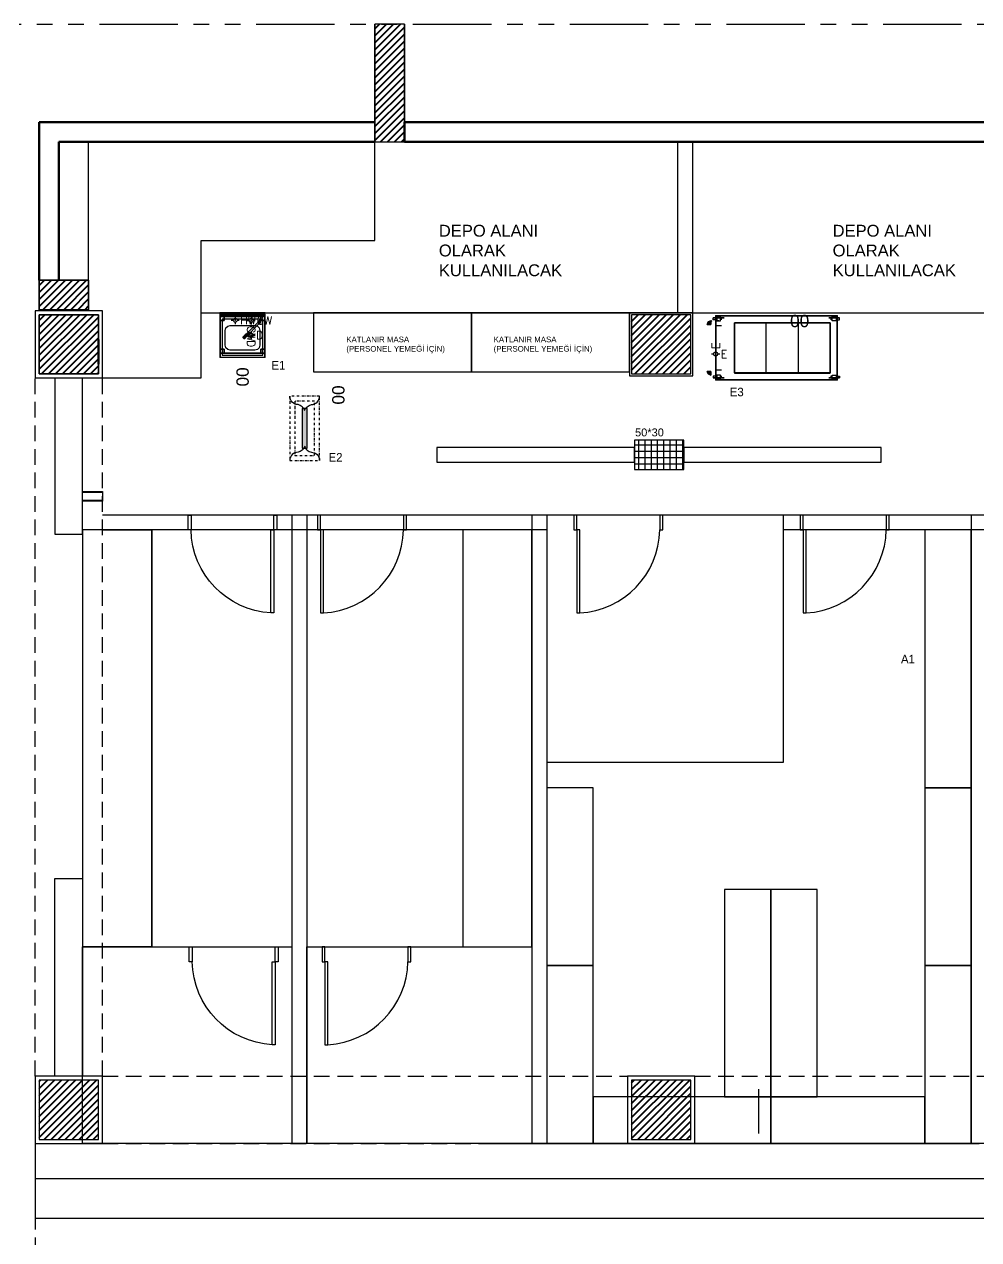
# Model space of a CAD drawing. Header units: millimetres. Extents: x 38967 to 51721, y 49836 to 53207.
# Drawn here: x 46838 to 47805, y 51669 to 52900 of the extents above; entities that cross this region are included whole.
import ezdxf
from ezdxf.enums import TextEntityAlignment as Align

# ---------------------------------------------------------------- set-up
doc = ezdxf.new("R2010")
doc.units = ezdxf.units.MM
doc.header["$LTSCALE"] = 5
for name, pattern in [('HIDDEN2', [4.7625, 3.175, -1.5875]), ('PHANTOM2', [31.75, 15.875, -3.175, 3.175, -3.175, 3.175, -3.175]), ('TRATTO-PUNTO', [1, 0.5, -0.25, 0, -0.25])]:
    doc.linetypes.add(name, pattern=pattern)
for name, color, linetype in [('200-EquipBlack-3d', 250, 'Continuous'), ('200-EquipBorder-2d', 9, 'Continuous'), ('200-EquipID-2d', 7, 'Continuous'), ('200-EquipInternal-2d', 252, 'Continuous'), ('200-EquipSteel-3d', 9, 'Continuous'), ('250-Cwater-2d', 160, 'Continuous'), ('250-Drain-2D', 140, 'Continuous'), ('250-ele-2d', 20, 'Continuous'), ('250-Hwater-2d', 200, 'Continuous'), ('ax', 1, 'PHANTOM2'), ('elev3', 8, 'Continuous'), ('HG-003 Kapı', 3, 'Continuous'), ('HG-016 Su Tes Yazı 001', 5, 'Continuous'), ('str_conc', 6, 'Continuous'), ('trace_down', 8, 'HIDDEN2'), ('wall_gyps', 45, 'Continuous'), ('Yer Izgarası', 40, 'Continuous')]:
    doc.layers.add(name, color=color, linetype=linetype)
doc.layers.add('200-InsPoint-3D', color=3, linetype='Continuous', plot=False)
for name, color, linetype, lineweight in [('A-Area-Mass', 70, 'Continuous', 18), ('A-Wall', 113, 'Continuous', 50), ('alçıpan', 152, 'Continuous', 5), ('G-Mass', 70, 'Continuous', 18)]:
    doc.layers.add(name, color=color, linetype=linetype, lineweight=lineweight)
doc.styles.add('Arial', font='arial.ttf')
doc.styles.add('ROMANS', font='micross.ttf')
doc.styles.add('SIMPLEX', font='simplex')
doc.styles.add('TAKSİM', font='GOTHIC.TTF', dxfattribs={"height": 20})
pattern_1 = [(45, (221848.91, 11298.529), (-3.5355339, 3.5355339), [])]

# ---------------------------------------------------------------- blocks, each defined once
blk = doc.blocks.new('A$C5FE6466F')
at = {"layer": 'HG-003 Kapı'}
for points in [[(84, 99), (84, 15), (87, 15), (87, 99)], [(3, 0), (3, 15), (0, 15), (0, 0)], [(90, 0), (90, 15), (87, 15), (87, 0)]]:
    blk.add_lwpolyline(points, close=True, dxfattribs=at)
blk.add_arc((88.8, 13.4), 85.8, 93.1791, 178.9041, dxfattribs=at)
blk = doc.blocks.new('attrib')
at = {"layer": '200-EquipID-2d', "style": 'Arial'}
blk.add_attdef('POS', text='', height=2.5, dxfattribs=at).set_placement((0, 0, -1), align=Align.MIDDLE)
at = {"layer": '200-EquipID-2d', "style": 'ROMANS', "flags": 1}
for tag, p in [('ZONA', (0, -4.91, -2)), ('EQUIPMENTDATA', (0, -7.89, -2)), ('LONGDESCR', (0, -11.3, -2)), ('EQUIPMENTCONN', (0, -14.71, -2)), ('ACCESSORYDATA', (0, -18.55, -2)), ('ACCESSORYCONN', (0, -21.86, -2))]:
    blk.add_attdef(tag, text='', height=2.5, dxfattribs=at).set_placement(p, align=Align.CENTER)
blk = doc.blocks.new('ECON')
at = {"layer": '250-ele-2d'}
for p, q in [((-41, 0), (-20, 0)), ((0, 41), (0, 20)), ((20, 0), (41, 0)), ((0, -20), (0, -41))]:
    blk.add_line(p, q, dxfattribs=at)
for radius in [20.3, 1]:
    blk.add_circle((0, 0), radius, dxfattribs=at)
blk.add_point((0, 0), dxfattribs=at)
at = {"layer": '250-ele-2d', "style": 'SIMPLEX', "flags": 8}
blk.add_attdef('E', (50, -41), '', height=81, dxfattribs=at)
blk = doc.blocks.new('MDBM31')
at = {"layer": '200-EquipBlack-3d', "extrusion": (1, 0, 0), "elevation": 20}
for points in [[(-13, 107), (15, 87), (25, 55), (15, 23), (-13, 3), (-47, 3), (-74, 23), (-85, 55), (-74, 87), (-47, 107)], [(-1217, 107), (-1245, 87), (-1255, 55), (-1245, 23), (-1217, 3), (-1183, 3), (-1156, 23), (-1145, 55), (-1156, 87), (-1183, 107)]]:
    blk.add_lwpolyline(points, close=True, dxfattribs=at)
at = {"layer": '200-EquipBlack-3d', "extrusion": (-1, 0, 0), "elevation": -630}
for points in [[(13, 107), (-15, 87), (-25, 55), (-15, 23), (13, 3), (47, 3), (74, 23), (85, 55), (74, 87), (47, 107)], [(1217, 107), (1245, 87), (1255, 55), (1245, 23), (1217, 3), (1183, 3), (1156, 23), (1145, 55), (1156, 87), (1183, 107)]]:
    blk.add_lwpolyline(points, close=True, dxfattribs=at)
at = {"layer": '200-EquipBorder-2d'}
for p, q in [((40, 25), (20, 25)), ((20, 0), (20, 25)), ((40, 0), (40, 25)), ((610, 25), (630, 25)), ((610, 0), (610, 25)), ((630, 0), (630, 25)), ((20, -1230), (20, -1255)), ((40, -1230), (40, -1255)), ((610, -1230), (610, -1255)), ((630, -1230), (630, -1255)), ((40, -1255), (20, -1255)), ((610, -1255), (630, -1255))]:
    blk.add_line(p, q, dxfattribs=at)
blk.add_lwpolyline([(1, -1230), (1, 0), (650, 0), (650, -1230)], close=True, dxfattribs=at)
at = {"layer": '200-EquipInternal-2d'}
for p, q in [((71, -510), (580, -510)), ((71, -840), (580, -840))]:
    blk.add_line(p, q, dxfattribs=at)
blk.add_lwpolyline([(71, -1160), (71, -190), (580, -190), (580, -1160)], close=True, dxfattribs=at)
at = {"layer": '200-EquipSteel-3d'}
blk.add_line((600, -30, 880), (600, -10, 880), dxfattribs=at)
for points, elevation in [([(0, 0), (650, 0), (650, -1230), (0, -1230), (0, 0)], 900), ([(100, -60), (100, 0), (0, 0), (0, -1230), (650, -1230), (650, 0), (550, 0), (550, -60)], 600)]:
    blk.add_lwpolyline(points, dxfattribs=dict(at, elevation=elevation))
at = {"layer": '200-EquipSteel-3d', "extrusion": (0, -1, 2.22045e-16), "elevation": -50}
for points in [[(76, 898), (87, 888), (87, 872), (76, 862), (61, 862), (50, 872), (50, 888), (61, 898)], [(574, 898), (563, 888), (563, 872), (574, 862), (589, 862), (600, 872), (600, 888), (589, 898)]]:
    blk.add_lwpolyline(points, close=True, dxfattribs=at)
at = {"layer": '200-EquipSteel-3d', "extrusion": (-0.707107, -0.707107, 2.22045e-16), "elevation": -97}
blk.add_lwpolyline([(15, 898), (26, 888), (26, 872), (15, 862), (0, 862), (-11, 872), (-11, 888), (0, 898)], close=True, dxfattribs=at)
at = {"layer": '200-EquipSteel-3d', "extrusion": (-1, -6.12303e-17, 2.22045e-16), "elevation": -87}
blk.add_lwpolyline([(-61, 898), (-50, 888), (-50, 872), (-61, 862), (-76, 862), (-87, 872), (-87, 888), (-76, 898)], close=True, dxfattribs=at)
at = {"layer": '200-EquipSteel-3d', "extrusion": (-1, 0, 0)}
for points, elevation in [([(0, 600), (0, 720), (60, 860), (60, 860)], -550), ([(500, 880), (500, 900), (520, 900), (520, 880)], -580), ([(830, 880), (830, 900), (850, 900), (850, 880)], -580)]:
    blk.add_lwpolyline(points, dxfattribs=dict(at, elevation=elevation))
at = {"layer": '200-EquipSteel-3d', "extrusion": (1, -6.12303e-17, 2.22045e-16), "elevation": 563}
blk.add_lwpolyline([(61, 898), (50, 888), (50, 872), (61, 862), (76, 862), (87, 872), (87, 888), (76, 898)], close=True, dxfattribs=at)
at = {"layer": '200-EquipSteel-3d', "extrusion": (0.707107, -0.707107, 2.22045e-16), "elevation": 363}
blk.add_lwpolyline([(444, 898), (433, 888), (433, 872), (444, 862), (460, 862), (470, 872), (470, 888), (460, 898)], close=True, dxfattribs=at)
at = {"layer": '200-EquipSteel-3d'}
for points, elevation in [([(10, -10), (10, -50), (50, -50), (50, -10)], 190), ([(10, -10), (10, -50), (50, -50), (50, -10)], 140), ([(600, -10), (600, -50), (640, -50), (640, -10)], 140), ([(600, -10), (600, -50), (640, -50), (640, -10)], 190), ([(70, -1160), (580, -1160), (580, -190), (70, -190)], 900), ([(10, -1220), (10, -1180), (50, -1180), (50, -1220)], 140), ([(10, -1220), (10, -1180), (50, -1180), (50, -1220)], 190), ([(600, -1220), (600, -1180), (640, -1180), (640, -1220)], 140), ([(600, -1220), (600, -1180), (640, -1180), (640, -1220)], 190)]:
    blk.add_lwpolyline(points, close=True, dxfattribs=dict(at, elevation=elevation))
at = {"layer": '200-EquipSteel-3d', "extrusion": (0, -1, 0), "elevation": 60}
for points in [[(18, 43), (18, 140), (42, 140), (42, 43)], [(608, 43), (608, 140), (632, 140), (632, 43)]]:
    blk.add_lwpolyline(points, dxfattribs=at)
at = {"layer": '200-EquipSteel-3d', "extrusion": (0, 1, 0), "elevation": -1170}
for points in [[(-18, 43), (-18, 140), (-42, 140), (-42, 43)], [(-608, 43), (-608, 140), (-632, 140), (-632, 43)]]:
    blk.add_lwpolyline(points, dxfattribs=at)
at = {"layer": '200-EquipSteel-3d', "invisible_edges": 15}
for points in [[(0, -1230, 900), (70, -1160, 900), (70, -190, 900), (0, 0, 900)], [(70, -190, 900), (0, 0, 900), (650, 0, 900), (580, -190, 900)], [(20, 15, 87), (20, 25, 55), (20, 15, 23)], [(20, -13, 107), (20, 15, 87), (20, 15, 23), (20, -13, 3)], [(40, 15, 87), (40, 25, 55), (40, 15, 23)], [(40, -13, 107), (40, 15, 87), (40, 15, 23), (40, -13, 3)], [(650, 0, 900), (580, -190, 900), (580, -1160, 900), (650, -1230, 900)], [(610, 15, 87), (610, 25, 55), (610, 15, 23)], [(610, -13, 107), (610, 15, 87), (610, 15, 23), (610, -13, 3)], [(630, 15, 87), (630, 25, 55), (630, 15, 23)], [(630, -13, 107), (630, 15, 87), (630, 15, 23), (630, -13, 3)], [(20, -13, 107), (20, -13, 3), (20, -47, 3), (20, -47, 107)], [(20, -47, 107), (20, -47, 3), (20, -74, 23), (20, -74, 87)], [(20, -74, 87), (20, -74, 23), (20, -85, 55)], [(40, -13, 107), (40, -13, 3), (40, -47, 3), (40, -47, 107)], [(40, -47, 107), (40, -47, 3), (40, -74, 23), (40, -74, 87)], [(40, -74, 87), (40, -74, 23), (40, -85, 55)], [(610, -13, 107), (610, -13, 3), (610, -47, 3), (610, -47, 107)], [(610, -47, 107), (610, -47, 3), (610, -74, 23), (610, -74, 87)], [(610, -74, 87), (610, -74, 23), (610, -85, 55)], [(630, -13, 107), (630, -13, 3), (630, -47, 3), (630, -47, 107)], [(630, -47, 107), (630, -47, 3), (630, -74, 23), (630, -74, 87)], [(630, -74, 87), (630, -74, 23), (630, -85, 55)], [(580, -190, 690), (580, -1160, 690), (70, -1160, 690), (70, -190, 690)], [(580, -1160, 900), (650, -1230, 900), (0, -1230, 900), (70, -1160, 900)], [(20, -1156, 87), (20, -1156, 23), (20, -1145, 55)], [(20, -1183, 107), (20, -1183, 3), (20, -1156, 23), (20, -1156, 87)], [(20, -1217, 107), (20, -1217, 3), (20, -1183, 3), (20, -1183, 107)], [(20, -1217, 107), (20, -1245, 87), (20, -1245, 23), (20, -1217, 3)], [(40, -1156, 87), (40, -1156, 23), (40, -1145, 55)], [(40, -1183, 107), (40, -1183, 3), (40, -1156, 23), (40, -1156, 87)], [(40, -1217, 107), (40, -1217, 3), (40, -1183, 3), (40, -1183, 107)], [(40, -1217, 107), (40, -1245, 87), (40, -1245, 23), (40, -1217, 3)], [(610, -1156, 87), (610, -1156, 23), (610, -1145, 55)], [(610, -1183, 107), (610, -1183, 3), (610, -1156, 23), (610, -1156, 87)], [(610, -1217, 107), (610, -1217, 3), (610, -1183, 3), (610, -1183, 107)], [(610, -1217, 107), (610, -1245, 87), (610, -1245, 23), (610, -1217, 3)], [(630, -1156, 87), (630, -1156, 23), (630, -1145, 55)], [(630, -1183, 107), (630, -1183, 3), (630, -1156, 23), (630, -1156, 87)], [(630, -1217, 107), (630, -1217, 3), (630, -1183, 3), (630, -1183, 107)], [(630, -1217, 107), (630, -1245, 87), (630, -1245, 23), (630, -1217, 3)], [(20, -1245, 87), (20, -1255, 55), (20, -1245, 23)], [(40, -1245, 87), (40, -1255, 55), (40, -1245, 23)], [(610, -1245, 87), (610, -1255, 55), (610, -1245, 23)], [(630, -1245, 87), (630, -1255, 55), (630, -1245, 23)]]:
    blk.add_3dface(points, dxfattribs=at)
at = {"layer": '200-EquipSteel-3d'}
for points in [[(0, -1230, 600), (0, 0, 600), (650, 0, 600), (650, -1230, 600)], [(61, 50, 898), (50, 50, 888), (61, 76, 888), (68, 68, 898)], [(68, 68, 862), (61, 50, 862), (50, 50, 872), (61, 76, 872)], [(50, 50, 888), (50, 50, 872), (61, 76, 872), (61, 76, 888)], [(68, 68, 898), (61, 76, 888), (87, 87, 888), (87, 76, 898)], [(61, 76, 872), (68, 68, 862), (87, 76, 862), (87, 87, 872)], [(61, 76, 888), (61, 76, 872), (87, 87, 872), (87, 87, 888)], [(76, 50, 862), (61, 50, 862), (68, 68, 862), (79, 58, 862)], [(76, 50, 898), (61, 50, 898), (68, 68, 898), (79, 58, 898)], [(87, 61, 862), (79, 58, 862), (68, 68, 862), (87, 76, 862)], [(79, 58, 898), (68, 68, 898), (87, 76, 898), (87, 61, 898)], [(87, 50, 888), (76, 50, 898), (79, 58, 898), (87, 50, 888)], [(87, 50, 872), (76, 50, 862), (79, 58, 862), (87, 50, 872)], [(79, 58, 898), (87, 50, 888), (87, 61, 898), (79, 58, 898)], [(87, 50, 872), (79, 58, 862), (87, 61, 862), (87, 50, 872)], [(589, 76, 872), (582, 68, 862), (563, 76, 862), (563, 87, 872)], [(589, 76, 888), (589, 76, 872), (563, 87, 872), (563, 87, 888)], [(582, 68, 898), (589, 76, 888), (563, 87, 888), (563, 76, 898)], [(563, 61, 862), (571, 58, 862), (582, 68, 862), (563, 76, 862)], [(571, 58, 898), (582, 68, 898), (563, 76, 898), (563, 61, 898)], [(563, 50, 872), (571, 58, 862), (563, 61, 862), (563, 50, 872)], [(571, 58, 898), (563, 50, 888), (563, 61, 898), (571, 58, 898)], [(563, 50, 872), (574, 50, 862), (571, 58, 862), (563, 50, 872)], [(563, 50, 888), (574, 50, 898), (571, 58, 898), (563, 50, 888)], [(574, 50, 862), (589, 50, 862), (582, 68, 862), (571, 58, 862)], [(574, 50, 898), (589, 50, 898), (582, 68, 898), (571, 58, 898)], [(582, 68, 862), (589, 50, 862), (600, 50, 872), (589, 76, 872)], [(589, 50, 898), (600, 50, 888), (589, 76, 888), (582, 68, 898)], [(600, 40, 888), (600, 40, 872), (589, 66, 872), (589, 66, 888)]]:
    blk.add_3dface(points, dxfattribs=at)
at = {"layer": '200-InsPoint-3D'}
for p in [(0, 0), (650, 0), (650, 0), (1, -1230), (650, -1230), (650, -1230)]:
    blk.add_point(p, dxfattribs=at)
at = {"layer": '250-ele-2d'}
blk.add_blockref('ECON', (263, 0), dxfattribs=at).add_auto_attribs({'E': 'E'})
at = {"layer": '200-InsPoint-3D'}
blk.add_attdef('DISTANG', (0, 0), '', height=1, dxfattribs=at)
at = {"layer": '200-EquipSteel-3d'}
mesh = blk.add_polymesh((6, 3), dxfattribs=at)
for k, corner in enumerate([(650, -1230, 190), (650, -1230, 150), (650, -1230, 150), (0, -1230, 190), (0, -1230, 150), (0, -1230, 150), (0, 0, 190), (0, 0, 150), (0, -1230, 150), (650, 0, 190), (650, 0, 150), (650, -1230, 150), (650, 0, 190), (650, 0, 190), (650, -1230, 190), (0, 0, 190), (0, 0, 190), (0, -1230, 190)]):
    mesh.set_mesh_vertex(divmod(k, 3), corner)
blk = doc.blocks.new('DCON')
at = {"layer": '250-Drain-2D'}
for p, q in [((-41, 0), (-20, 0)), ((0, 41), (0, 20)), ((20, 0), (41, 0)), ((0, -20), (0, -41))]:
    blk.add_line(p, q, dxfattribs=at)
for radius in [20.3, 1]:
    blk.add_circle((0, 0), radius, dxfattribs=at)
blk.add_point((0, 0), dxfattribs=at)
at = {"layer": '250-Drain-2D', "style": 'SIMPLEX', "flags": 8}
blk.add_attdef('D', (50, -41), '', height=81, dxfattribs=at)
blk = doc.blocks.new('HCON')
at = {"layer": '250-Hwater-2d'}
for p, q in [((-41, 0), (-20, 0)), ((0, 41), (0, 20)), ((20, 0), (41, 0)), ((0, -20), (0, -41))]:
    blk.add_line(p, q, dxfattribs=at)
for radius in [20.3, 1]:
    blk.add_circle((0, 0), radius, dxfattribs=at)
blk.add_point((0, 0), dxfattribs=at)
at = {"layer": '250-Hwater-2d', "style": 'SIMPLEX', "flags": 8}
blk.add_attdef('HW', (50, -41), '', height=81, dxfattribs=at)
blk = doc.blocks.new('CCON')
at = {"layer": '250-Cwater-2d'}
for p, q in [((-41, 0), (-20, 0)), ((0, 41), (0, 20)), ((20, 0), (41, 0)), ((0, -20), (0, -41))]:
    blk.add_line(p, q, dxfattribs=at)
for radius in [20.3, 1]:
    blk.add_circle((0, 0), radius, dxfattribs=at)
blk.add_point((0, 0), dxfattribs=at)
at = {"layer": '250-Cwater-2d', "style": 'SIMPLEX', "flags": 8}
blk.add_attdef('CW', (56, -41), '', height=81, dxfattribs=at)
blk = doc.blocks.new('HWSW45')
at = {"layer": '200-EquipBorder-2d'}
blk.add_lwpolyline([(0, -450), (450, -450), (450, 0), (0, 0)], close=True, dxfattribs=at)
at = {"layer": '200-EquipInternal-2d'}
blk.add_line((0, -20), (450, -20), dxfattribs=at)
for points in [[(20, -65), (20, -430), (430, -430), (430, -65)], [(408, -95), (408, -88), (403, -83), (396, -83), (234, -244), (234, -252), (239, -257), (247, -257)], [(100, -379), (75, -372), (57, -354), (50, -329), (50, -179), (57, -154), (75, -136), (100, -129), (350, -129), (375, -136), (393, -154), (400, -179), (400, -329), (393, -354), (375, -372), (350, -379)]]:
    blk.add_lwpolyline(points, close=True, dxfattribs=at)
blk.add_circle((300, -225), 25, dxfattribs=at)
at = {"layer": '200-EquipSteel-3d'}
blk.add_line((0, -450, 810), (450, -450, 810), dxfattribs=at)
for points, elevation in [([(20, -65), (20, -430), (430, -430), (430, -65)], 830), ([(100, -379), (75, -372), (57, -354), (50, -329), (50, -179), (57, -154), (75, -136), (100, -129), (350, -129), (375, -136), (393, -154), (400, -179), (400, -329), (393, -354), (375, -372), (350, -379)], 600)]:
    blk.add_lwpolyline(points, close=True, dxfattribs=dict(at, elevation=elevation))
at = {"layer": '200-EquipSteel-3d', "extrusion": (-0.612372, -0.612372, 0.5), "elevation": 285}
blk.add_lwpolyline([(338, 908), (338, 901), (343, 895), (351, 895), (356, 901), (356, 908), (351, 913), (343, 913)], close=True, dxfattribs=at)
at = {"layer": '200-EquipSteel-3d'}
for points in [[(0, -15, 850), (0, -450, 850), (0, -450, 810), (0, 0, 810)], [(450, -15, 850), (450, -450, 850), (450, -450, 810), (450, 0, 810)]]:
    blk.add_polyline3d(points, dxfattribs=at)
at = {"layer": '200-EquipSteel-3d', "invisible_edges": 15}
for points in [[(0, 0, 810), (0, -450, 810), (0, -450, 850), (0, 0, 850)], [(0, 0, 850), (0, 0, 900), (0, -15, 900), (0, -15, 850)], [(450, 0, 810), (450, -450, 810), (450, -450, 850), (450, 0, 850)], [(450, 0, 850), (450, 0, 900), (450, -15, 900), (450, -15, 850)], [(0, -450, 850), (20, -430, 850), (20, -65, 850), (0, -15, 850)], [(20, -65, 850), (0, -15, 850), (450, -15, 850), (430, -65, 850)], [(20, -430, 830), (50, -379, 830), (50, -129, 830), (20, -65, 830)], [(50, -129, 830), (20, -65, 830), (430, -65, 830), (400, -129, 830)], [(430, -65, 830), (400, -129, 830), (400, -379, 830), (430, -430, 830)], [(450, -15, 850), (430, -65, 850), (430, -430, 850), (450, -450, 850)], [(50, -129, 600), (50, -379, 600), (400, -379, 600), (400, -129, 600)], [(50, -129, 830), (100, -129, 830), (75, -136, 830), (57, -154, 830)], [(50, -129, 830), (57, -154, 830), (50, -179, 830)], [(400, -129, 830), (350, -129, 830), (375, -136, 830), (393, -154, 830)], [(400, -129, 830), (393, -154, 830), (400, -179, 830)], [(50, -379, 830), (57, -354, 830), (50, -329, 830)], [(50, -379, 830), (100, -379, 830), (75, -372, 830), (57, -354, 830)], [(400, -379, 830), (350, -379, 830), (375, -372, 830), (393, -354, 830)], [(400, -379, 830), (393, -354, 830), (400, -329, 830)], [(430, -430, 850), (450, -450, 850), (0, -450, 850), (20, -430, 850)], [(400, -379, 830), (430, -430, 830), (20, -430, 830), (50, -379, 830)]]:
    blk.add_3dface(points, dxfattribs=at)
at = {"layer": '200-EquipSteel-3d'}
for points in [[(0, -15, 900), (450, -15, 900), (450, 0, 900), (0, 0, 900)], [(450, 0, 900), (0, 0, 900), (0, 0, 810), (450, 0, 810)], [(0, -15, 850), (450, -15, 850), (450, -15, 900), (0, -15, 900)], [(0, -370, 450), (0, -370, 810), (0, -80, 810), (0, -80, 450)], [(410, -40, 810), (410, -40, 450), (40, -40, 450), (40, -40, 810)], [(388, -90, 915), (383, -95, 922), (386, -92, 929), (393, -85, 919)], [(389, -97, 912), (385, -101, 918), (383, -95, 922), (388, -90, 915)], [(393, -80, 850), (385, -88, 850), (388, -90, 890), (396, -82, 890)], [(385, -88, 850), (385, -98, 850), (389, -94, 890), (388, -90, 890)], [(385, -98, 850), (393, -106, 850), (397, -102, 890), (389, -94, 890)], [(394, -102, 912), (390, -106, 918), (385, -101, 918), (389, -97, 912)], [(393, -85, 919), (400, -86, 921), (391, -94, 933), (386, -92, 929)], [(390, -88, 905), (388, -90, 915), (393, -85, 919), (396, -83, 905)], [(390, -95, 905), (389, -97, 912), (388, -90, 915), (390, -88, 905)], [(396, -101, 905), (394, -102, 912), (389, -97, 912), (390, -95, 905)], [(395, -83, 853), (390, -88, 853), (390, -88, 905), (396, -83, 905)], [(390, -88, 853), (390, -95, 850), (390, -95, 905), (390, -88, 905)], [(390, -95, 850), (396, -101, 850), (396, -101, 905), (390, -95, 905)], [(394, -102, 912), (401, -102, 915), (396, -108, 922), (390, -106, 918)], [(400, -86, 921), (405, -91, 921), (397, -100, 933), (391, -94, 933)], [(403, -80, 851), (393, -80, 850), (396, -82, 890), (403, -83, 890)], [(396, -83, 905), (403, -83, 905), (400, -86, 921), (393, -85, 919)], [(393, -106, 850), (404, -106, 850), (401, -103, 890), (397, -102, 890)], [(396, -101, 905), (403, -101, 905), (401, -102, 915), (394, -102, 912)], [(403, -83, 851), (395, -83, 853), (396, -83, 905), (403, -83, 905)], [(401, -102, 915), (406, -98, 919), (399, -105, 929), (396, -108, 922)], [(396, -101, 850), (403, -101, 853), (403, -101, 905), (396, -101, 905)], [(405, -91, 921), (406, -98, 919), (399, -105, 929), (397, -100, 933)], [(403, -83, 905), (408, -88, 905), (405, -91, 921), (400, -86, 921)], [(403, -101, 905), (408, -95, 905), (406, -98, 919), (401, -102, 915)], [(404, -106, 850), (411, -98, 850), (408, -95, 890), (401, -103, 890)], [(411, -88, 851), (403, -80, 851), (403, -83, 890), (408, -88, 890)], [(408, -88, 851), (403, -83, 851), (403, -83, 905), (408, -88, 905)], [(403, -101, 853), (408, -95, 853), (408, -95, 905), (403, -101, 905)], [(408, -88, 905), (408, -95, 905), (406, -98, 919), (405, -91, 921)], [(408, -95, 853), (408, -88, 851), (408, -88, 905), (408, -95, 905)], [(411, -98, 850), (411, -88, 851), (408, -88, 890), (408, -95, 890)], [(450, -370, 450), (450, -80, 450), (450, -80, 810), (450, -370, 810)], [(238, -236, 948), (231, -243, 948), (231, -243, 960), (238, -236, 960)], [(239, -239, 965), (238, -236, 960), (231, -243, 960), (234, -244, 965)], [(238, -236, 948), (239, -239, 944), (234, -244, 944), (231, -243, 948)], [(231, -243, 948), (231, -253, 948), (231, -253, 960), (231, -243, 960)], [(234, -244, 965), (231, -243, 960), (231, -253, 960), (234, -252, 965)], [(231, -243, 948), (234, -244, 944), (234, -252, 944), (231, -253, 948)], [(239, -239, 1005), (234, -244, 1005), (237, -242, 1019), (241, -237, 1015)], [(239, -239, 965), (234, -244, 965), (234, -244, 1005), (239, -239, 1005)], [(234, -252, 1005), (234, -244, 1005), (237, -242, 1019), (237, -249, 1021)], [(234, -244, 965), (234, -252, 965), (234, -252, 1005), (234, -244, 1005)], [(241, -237, 1015), (237, -242, 1019), (244, -234, 1029), (246, -232, 1022)], [(237, -249, 1021), (237, -242, 1019), (244, -234, 1029), (246, -240, 1033)], [(242, -254, 1021), (237, -249, 1021), (246, -240, 1033), (251, -245, 1033)], [(248, -236, 948), (238, -236, 948), (238, -236, 960), (248, -236, 960)], [(247, -239, 965), (248, -236, 960), (238, -236, 960), (239, -239, 965)], [(248, -236, 948), (247, -239, 944), (239, -239, 944), (238, -236, 948)], [(247, -239, 1005), (239, -239, 1005), (241, -237, 1015), (248, -238, 1012)], [(247, -239, 965), (239, -239, 965), (239, -239, 1005), (247, -239, 1005)], [(248, -238, 1012), (241, -237, 1015), (246, -232, 1022), (252, -234, 1018)], [(249, -254, 1019), (242, -254, 1021), (251, -245, 1033), (256, -247, 1029)], [(246, -232, 1022), (244, -234, 1029), (254, -225, 1032), (254, -225, 1025)], [(246, -240, 1033), (244, -234, 1029), (254, -225, 1032), (257, -228, 1038)], [(252, -234, 1018), (246, -232, 1022), (254, -225, 1025), (257, -228, 1020)], [(251, -245, 1033), (246, -240, 1033), (257, -228, 1038), (263, -234, 1038)], [(252, -244, 965), (255, -243, 960), (248, -236, 960), (247, -239, 965)], [(255, -243, 948), (252, -244, 944), (247, -239, 944), (248, -236, 948)], [(247, -239, 1005), (248, -238, 1012), (253, -243, 1012), (252, -244, 1005)], [(252, -244, 965), (247, -239, 965), (247, -239, 1005), (252, -244, 1005)], [(248, -238, 1012), (252, -234, 1018), (257, -239, 1018), (253, -243, 1012)], [(255, -243, 948), (248, -236, 948), (248, -236, 960), (255, -243, 960)], [(254, -250, 1015), (259, -245, 1022), (256, -247, 1029), (249, -254, 1019)], [(256, -247, 1029), (251, -245, 1033), (263, -234, 1038), (266, -237, 1032)], [(252, -234, 1018), (257, -228, 1020), (263, -234, 1020), (257, -239, 1018)], [(252, -244, 1005), (253, -243, 1012), (254, -250, 1015), (252, -252, 1005)], [(252, -252, 965), (255, -253, 960), (255, -243, 960), (252, -244, 965)], [(255, -253, 948), (252, -252, 944), (252, -244, 944), (255, -243, 948)], [(252, -252, 965), (252, -244, 965), (252, -244, 1005), (252, -252, 1005)], [(253, -243, 1012), (257, -239, 1018), (259, -245, 1022), (254, -250, 1015)], [(257, -228, 1038), (254, -225, 1032), (263, -215, 1029), (269, -217, 1033)], [(254, -225, 1025), (254, -225, 1032), (263, -215, 1029), (261, -217, 1022)], [(257, -228, 1020), (254, -225, 1025), (261, -217, 1022), (263, -223, 1018)], [(255, -253, 948), (255, -243, 948), (255, -243, 960), (255, -253, 960)], [(259, -245, 1022), (266, -237, 1025), (266, -237, 1032), (256, -247, 1029)], [(263, -234, 1038), (257, -228, 1038), (269, -217, 1033), (274, -222, 1033)], [(257, -228, 1020), (263, -223, 1018), (268, -228, 1018), (263, -234, 1020)], [(257, -239, 1018), (263, -234, 1020), (266, -237, 1025), (259, -245, 1022)], [(266, -237, 1032), (263, -234, 1038), (274, -222, 1033), (276, -228, 1029)], [(263, -234, 1020), (268, -228, 1018), (273, -230, 1022), (266, -237, 1025)], [(266, -237, 1025), (273, -230, 1022), (276, -228, 1029), (266, -237, 1032)], [(234, -252, 965), (231, -253, 960), (238, -260, 960), (239, -257, 965)], [(231, -253, 948), (234, -252, 944), (239, -257, 944), (238, -260, 948)], [(231, -253, 948), (238, -260, 948), (238, -260, 960), (231, -253, 960)], [(239, -257, 1005), (234, -252, 1005), (237, -249, 1021), (242, -254, 1021)], [(234, -252, 965), (239, -257, 965), (239, -257, 1005), (234, -252, 1005)], [(239, -257, 965), (238, -260, 960), (248, -260, 960), (247, -257, 965)], [(238, -260, 948), (239, -257, 944), (247, -257, 944), (248, -260, 948)], [(238, -260, 948), (248, -260, 948), (248, -260, 960), (238, -260, 960)], [(247, -257, 1005), (239, -257, 1005), (242, -254, 1021), (249, -254, 1019)], [(239, -257, 965), (247, -257, 965), (247, -257, 1005), (239, -257, 1005)], [(252, -252, 1005), (254, -250, 1015), (249, -254, 1019), (247, -257, 1005)], [(247, -257, 965), (252, -252, 965), (252, -252, 1005), (247, -257, 1005)], [(247, -257, 965), (248, -260, 960), (255, -253, 960), (252, -252, 965)], [(248, -260, 948), (247, -257, 944), (252, -252, 944), (255, -253, 948)], [(248, -260, 948), (255, -253, 948), (255, -253, 960), (248, -260, 960)], [(40, -410, 630), (410, -410, 630), (410, -410, 810), (40, -410, 810)], [(40, -410, 450), (410, -410, 450), (410, -410, 629), (40, -410, 629)]]:
    blk.add_3dface(points, dxfattribs=at)
at = {"layer": '200-InsPoint-3D'}
for p in [(0, 0), (450, 0), (0, -450), (450, -450)]:
    blk.add_point(p, dxfattribs=at)
at = {"layer": '250-Cwater-2d'}
blk.add_blockref('CCON', (312, -78), dxfattribs=at).add_auto_attribs({'CW': 'CW'})
at = {"layer": '250-Drain-2D'}
blk.add_blockref('DCON', (312, -227), dxfattribs=at).add_auto_attribs({'D': 'D'})
at = {"layer": '250-Hwater-2d'}
blk.add_blockref('HCON', (151, -76), dxfattribs=at).add_auto_attribs({'HW': 'HW'})
at = {"layer": '200-InsPoint-3D'}
blk.add_attdef('DISTANG', (0, 0), '', height=1, dxfattribs=at)
at = {"layer": '200-EquipSteel-3d'}
mesh = blk.add_polymesh((6, 3), dxfattribs=at)
for k, corner in enumerate([(40, -80, 810), (40, -80, 450), (40, -80, 450), (0, -80, 810), (0, -80, 450), (0, -80, 450), (0, -40, 810), (0, -40, 450), (0, -80, 450), (40, -40, 810), (40, -40, 450), (40, -80, 450), (40, -40, 810), (40, -40, 810), (40, -80, 810), (0, -40, 810), (0, -40, 810), (0, -80, 810)]):
    mesh.set_mesh_vertex(divmod(k, 3), corner)
mesh = blk.add_polymesh((6, 3), dxfattribs=at)
for k, corner in enumerate([(450, -80, 810), (450, -80, 450), (450, -80, 450), (410, -80, 810), (410, -80, 450), (410, -80, 450), (410, -40, 810), (410, -40, 450), (410, -80, 450), (450, -40, 810), (450, -40, 450), (450, -80, 450), (450, -40, 810), (450, -40, 810), (450, -80, 810), (410, -40, 810), (410, -40, 810), (410, -80, 810)]):
    mesh.set_mesh_vertex(divmod(k, 3), corner)
mesh = blk.add_polymesh((6, 3), dxfattribs=at)
for k, corner in enumerate([(40, -410, 810), (40, -410, 450), (40, -410, 450), (0, -410, 810), (0, -410, 450), (0, -410, 450), (0, -370, 810), (0, -370, 450), (0, -410, 450), (40, -370, 810), (40, -370, 450), (40, -410, 450), (40, -370, 810), (40, -370, 810), (40, -410, 810), (0, -370, 810), (0, -370, 810), (0, -410, 810)]):
    mesh.set_mesh_vertex(divmod(k, 3), corner)
mesh = blk.add_polymesh((6, 3), dxfattribs=at)
for k, corner in enumerate([(450, -410, 810), (450, -410, 450), (450, -410, 450), (410, -410, 810), (410, -410, 450), (410, -410, 450), (410, -370, 810), (410, -370, 450), (410, -410, 450), (450, -370, 810), (450, -370, 450), (450, -410, 450), (450, -370, 810), (450, -370, 810), (450, -410, 810), (410, -370, 810), (410, -370, 810), (410, -410, 810)]):
    mesh.set_mesh_vertex(divmod(k, 3), corner)
blk = doc.blocks.new('A$C2A4B5FC3')
at = {"layer": 'Yer Izgarası'}
h = blk.add_hatch(dxfattribs=at)
h.set_pattern_fill('ANSI37', color=256, scale=2, angle=45, style=0)
h.set_pattern_definition([(90, (381.7463, -1018.652), (-6.35, 1e-15), []), (180, (381.7463, -1018.652), (-1e-15, -6.35), [])])
h.paths.add_polyline_path([(50.5, 0), (50.5, 30), (0.5, 30), (0.5, 0)])
blk.add_lwpolyline([(0.5, 0), (50.5, 0), (50.5, 30), (0.5, 30)], close=True, dxfattribs=at)
at = {"layer": 'Yer Izgarası', "insert": (1.1, 41.7), "char_height": 8, "width": 34.521, "attachment_point": 1, "style": 'ROMANS'}
blk.add_mtext('50*30', dxfattribs=at)

msp = doc.modelspace()

# ---------------------------------------------------------------- hatches: boundary and pattern name
at = {"layer": 'A-Area-Mass', "linetype": 'Continuous', "lineweight": 40}
h = msp.add_hatch(dxfattribs=at)
h.set_pattern_fill('_U', color=74, scale=5, angle=45, style=0, pattern_type=0)
h.set_pattern_definition(pattern_1)
h.paths.add_polyline_path([(46853.3, 52610.6), (46903.3, 52610.6), (46903.3, 52640.6), (46853.3, 52640.6)], flags=0)
at = {"layer": 'G-Mass', "linetype": 'Continuous', "lineweight": 40}
h = msp.add_hatch(dxfattribs=at)
h.set_pattern_fill('_U', color=74, scale=5, angle=45, style=0, pattern_type=0)
h.set_pattern_definition([(45, (221848.91, 11239.569), (-3.5355339, 3.5355339), [])])
h.paths.add_polyline_path([(47223.3, 52899.6), (47193.3, 52899.6), (47193.3, 52780.6), (47223.3, 52780.6)])
h = msp.add_hatch(dxfattribs=at)
h.set_pattern_fill('_U', color=74, scale=5, angle=45, style=0, pattern_type=0)
h.set_pattern_definition(pattern_1)
h.paths.add_polyline_path([(46853.3, 52545.6), (46913.3, 52545.6), (46913.3, 52605.6), (46853.3, 52605.6)], flags=0)
h = msp.add_hatch(dxfattribs=at)
h.set_pattern_fill('_U', color=74, scale=5, angle=45, style=0, pattern_type=0)
h.set_pattern_definition(pattern_1)
h.paths.add_polyline_path([(47453.3, 52545.6), (47513.3, 52545.6), (47513.3, 52605.6), (47453.3, 52605.6)], flags=0)
h = msp.add_hatch(dxfattribs=at)
h.set_pattern_fill('_U', color=74, scale=5, angle=45, style=0, pattern_type=0)
h.set_pattern_definition(pattern_1)
h.paths.add_polyline_path([(46853.3, 51770.6), (46913.3, 51770.6), (46913.3, 51830.6), (46853.3, 51830.6)], flags=0)
h = msp.add_hatch(dxfattribs=at)
h.set_pattern_fill('_U', color=74, scale=5, angle=45, style=0, pattern_type=0)
h.set_pattern_definition(pattern_1)
h.paths.add_polyline_path([(47453.3, 51770.6), (47513.3, 51770.6), (47513.3, 51830.6), (47453.3, 51830.6)], flags=0)
at = {"layer": 'HG-016 Su Tes Yazı 001'}
msp.add_hatch(color=256, dxfattribs=at).paths.add_polyline_path([(47124.7, 52510.5), (47119.7, 52510.5), (47119.7, 52470.5), (47124.7, 52470.5)])

# ---------------------------------------------------------------- linework, layer by layer
for p, q in [((47017.3, 52607.6), (50189.3, 52607.6)), ((48387.3, 52402.7), (46917.3, 52402.7)), ((47109.3, 52402.7), (47109.3, 51766.6)), ((47124.3, 52402.7), (47124.3, 51766.6)), ((47352.3, 52402.7), (47352.3, 51766.6)), ((47367.3, 52402.7), (47367.3, 51766.6)), ((47797.3, 52402.7), (47797.3, 51766.6)), ((47367.3, 52387.7), (46917.3, 52387.7)), ((46917.3, 52387.7), (46967.3, 52387.7)), ((46967.3, 52387.7), (46967.3, 51965.5)), ((48387.3, 52387.7), (47607.3, 52387.7)), ((46967.3, 51965.5), (46897.3, 51965.5)), ((47582.3, 51776.6), (47582.3, 51821.6))]:
    msp.add_line(p, q)
for points in [[(47131.3, 52547.6), (47291.3, 52547.6), (47291.3, 52607.6), (47131.3, 52607.6)], [(47291.3, 52547.6), (47451.3, 52547.6), (47451.3, 52607.6), (47291.3, 52607.6)], [(47367.3, 52152.7), (47607.3, 52152.7), (47607.3, 52402.7), (47367.3, 52402.7)], [(46897.3, 51965.5), (46967.3, 51965.5), (46967.3, 52387.7), (46897.3, 52387.7)], [(47282.3, 51965.5), (47352.3, 51965.5), (47352.3, 52387.7), (47282.3, 52387.7)], [(47750.3, 52387.7), (47750.3, 52126.6), (47797.3, 52126.6), (47797.3, 52387.7)], [(47367.3, 52126.6), (47367.3, 51946.6), (47414.3, 51946.6), (47414.3, 52126.6)], [(47750.3, 52126.6), (47750.3, 51946.6), (47797.3, 51946.6), (47797.3, 52126.6)], [(47547.3, 52023.6), (47547.3, 51813.6), (47594.3, 51813.6), (47594.3, 52023.6)], [(47594.3, 52023.6), (47594.3, 51813.6), (47641.3, 51813.6), (47641.3, 52023.6)], [(46897.3, 51965.5), (47109.3, 51965.5), (47109.3, 51766.6), (46897.3, 51766.6)], [(47124.3, 51965.5), (47352.3, 51965.5), (47352.3, 51766.6), (47124.3, 51766.6)], [(47367.3, 51946.6), (47367.3, 51766.6), (47414.3, 51766.6), (47414.3, 51946.6)], [(47750.3, 51946.6), (47750.3, 51766.6), (47797.3, 51766.6), (47797.3, 51946.6)], [(47594.3, 51813.6), (47414.3, 51813.6), (47414.3, 51766.6), (47594.3, 51766.6)], [(47750.3, 51813.6), (47594.3, 51813.6), (47594.3, 51766.6), (47750.3, 51766.6)]]:
    msp.add_lwpolyline(points, close=True)
for points in [[(47122.4, 52508.5, 0.254762), (47115.5, 52514.6, -0.427273), (47107.2, 52523)], [(47122, 52508.5, -0.254762), (47129, 52514.6, 0.427273), (47137.2, 52523)], [(47122.4, 52472.4, -0.254762), (47115.5, 52466.3, 0.427273), (47107.2, 52458)], [(47122, 52472.4, 0.254762), (47129, 52466.3, -0.427273), (47137.2, 52458)]]:
    msp.add_lwpolyline(points, format="xyb")
at = {"layer": '200-EquipBorder-2d', "linetype": 'TRATTO-PUNTO'}
for points in [[(47137.2, 52458), (47137.2, 52523), (47107.2, 52523), (47107.2, 52458)], [(47132.2, 52463), (47132.2, 52518), (47112.2, 52518), (47112.2, 52463)]]:
    msp.add_lwpolyline(points, close=True, dxfattribs=at)
at = {"layer": '200-EquipID-2d'}
for p, q in [((47500.3, 52607.6), (47500.3, 52780.6)), ((47515.3, 52607.6), (47515.3, 52780.6))]:
    msp.add_line(p, q, dxfattribs=at)
at = {"layer": 'A-Area-Mass', "color": 11, "linetype": 'HIDDEN2', "lineweight": 25}
for p, q in [((46853.3, 52640.6), (46903.3, 52640.6)), ((46853.3, 52610.6), (46853.3, 52640.6)), ((46903.3, 52640.6), (46903.3, 52610.6)), ((46903.3, 52610.6), (46853.3, 52610.6))]:
    msp.add_line(p, q, dxfattribs=at)
at = {"layer": 'A-Area-Mass', "color": 70, "linetype": 'Continuous', "lineweight": 18}
for p, q in [((46903.3, 52640.6), (46853.3, 52640.6)), ((46853.3, 52640.6), (46853.3, 52610.6)), ((46903.3, 52610.6), (46903.3, 52640.6)), ((46853.3, 52610.6), (46903.3, 52610.6))]:
    msp.add_line(p, q, dxfattribs=at)
at = {"layer": 'A-Area-Mass', "color": 114, "linetype": 'Continuous', "lineweight": 35}
for p, q in [((46903.3, 52640.6), (46853.3, 52640.6)), ((46853.3, 52640.6), (46853.3, 52610.6)), ((46903.3, 52610.6), (46903.3, 52640.6)), ((46853.3, 52610.6), (46903.3, 52610.6))]:
    msp.add_line(p, q, dxfattribs=at)
at = {"layer": 'A-Wall', "color": 113, "linetype": 'Continuous', "lineweight": 50}
for p, q in [((47193.3, 52800.6), (46853.3, 52800.6)), ((46853.3, 52640.6), (46853.3, 52800.6)), ((47223.3, 52800.6), (47223.3, 52780.6)), ((47873.3, 52800.6), (47223.3, 52800.6)), ((47193.3, 52780.6), (46873.3, 52780.6)), ((46873.3, 52640.6), (46873.3, 52780.6)), ((47223.3, 52780.6), (47873.3, 52780.6)), ((47353.3, 52780.6), (47343.3, 52780.6)), ((47593.3, 52780.6), (47583.3, 52780.6)), ((46913.3, 52580.6), (46913.3, 52555.6))]:
    msp.add_line(p, q, dxfattribs=at)
at = {"layer": 'alçıpan'}
for points in [[(46897.3, 52426.7), (46917.3, 52426.7)], [(46897.3, 52425.5), (46917.3, 52425.5)], [(46897.3, 52417.9), (46917.3, 52417.9)], [(46897.3, 52416.7), (46917.3, 52416.7)]]:
    msp.add_lwpolyline(points, dxfattribs=at)
at = {"layer": 'ax'}
msp.add_lwpolyline([(45644.4, 52899.6), (51721.1, 52899.6), (51721.1, 49836.2), (45644.4, 49836.2)], close=True, dxfattribs=at)
at = {"layer": 'elev3'}
for p, q in [((46903.3, 52640.6), (46903.3, 52780.6)), ((46917.3, 52426.7), (46917.3, 52416.7)), ((46849.3, 51767.2), (46849.3, 51690.6)), ((50293.3, 51766.6), (46913.3, 51766.6)), ((50357.3, 51730.6), (46849.3, 51730.6)), ((50357.3, 51690.6), (46849.3, 51690.6))]:
    msp.add_line(p, q, dxfattribs=at)
for points in [[(46917.3, 52541.6), (47017.3, 52541.6), (47017.3, 52680.6), (47193.3, 52680.6), (47193.3, 52780.6)], [(46869.3, 52541.6), (46869.3, 52383.4), (46897.3, 52383.4), (46897.3, 52541.6)], [(46869.3, 51834.6), (46869.3, 52034.6), (46897.3, 52034.6), (46897.3, 51834.6)]]:
    msp.add_lwpolyline(points, dxfattribs=at)
at = {"layer": 'G-Mass', "color": 11, "linetype": 'HIDDEN2', "lineweight": 25}
for p, q in [((47193.3, 52780.6), (47193.3, 52899.6)), ((47223.3, 52899.6), (47223.3, 52780.6)), ((46853.3, 52605.6), (46913.3, 52605.6)), ((46853.3, 52545.6), (46853.3, 52605.6)), ((46913.3, 52605.6), (46913.3, 52545.6)), ((46913.3, 52545.6), (46853.3, 52545.6))]:
    msp.add_line(p, q, dxfattribs=at)
at = {"layer": 'G-Mass', "color": 70, "linetype": 'Continuous', "lineweight": 18}
for p, q in [((47193.3, 52899.6), (47193.3, 52780.6)), ((47223.3, 52780.6), (47223.3, 52899.6)), ((46913.3, 52605.6), (46853.3, 52605.6)), ((46853.3, 52605.6), (46853.3, 52545.6)), ((46913.3, 52545.6), (46913.3, 52605.6)), ((46853.3, 52545.6), (46913.3, 52545.6))]:
    msp.add_line(p, q, dxfattribs=at)
at = {"layer": 'G-Mass', "color": 114, "linetype": 'Continuous', "lineweight": 35}
for p, q in [((47193.3, 52899.6), (47193.3, 52780.6)), ((47223.3, 52780.6), (47223.3, 52899.6)), ((46913.3, 52605.6), (46853.3, 52605.6)), ((46853.3, 52605.6), (46853.3, 52545.6)), ((46913.3, 52545.6), (46913.3, 52605.6)), ((46853.3, 52545.6), (46913.3, 52545.6))]:
    msp.add_line(p, q, dxfattribs=at)
at = {"layer": 'HG-016 Su Tes Yazı 001'}
msp.add_lwpolyline([(47124.7, 52470.5), (47124.7, 52510.5), (47119.7, 52510.5), (47119.7, 52470.5)], close=True, dxfattribs=at)
at = {"layer": 'str_conc'}
for points in [[(47193.3, 52780.6), (47223.3, 52780.6), (47223.3, 52899.6), (47193.3, 52899.6)], [(46849.3, 52541.6), (46917.3, 52541.6), (46917.3, 52609.6), (46849.3, 52609.6)], [(46853.3, 52545.6), (46913.3, 52545.6), (46913.3, 52605.6), (46853.3, 52605.6)], [(47453.3, 52545.6), (47513.3, 52545.6), (47513.3, 52605.6), (47453.3, 52605.6)], [(46849.3, 51766.6), (46917.3, 51766.6), (46917.3, 51834.6), (46849.3, 51834.6)], [(47449.3, 51766.6), (47517.3, 51766.6), (47517.3, 51834.6), (47449.3, 51834.6)], [(46853.3, 51770.6), (46913.3, 51770.6), (46913.3, 51830.6), (46853.3, 51830.6)], [(47453.3, 51770.6), (47513.3, 51770.6), (47513.3, 51830.6), (47453.3, 51830.6)]]:
    msp.add_lwpolyline(points, close=True, dxfattribs=at)
at = {"layer": 'trace_down'}
for p, q in [((46849.3, 51834.6), (46849.3, 52541.6)), ((46917.3, 51834.6), (46917.3, 52541.6)), ((46917.3, 51834.6), (47449.3, 51834.6)), ((47517.3, 51834.6), (47869.3, 51834.6)), ((46917.3, 51766.6), (47449.3, 51766.6)), ((47313.3, 51766.6), (47869.3, 51766.6))]:
    msp.add_line(p, q, dxfattribs=at)
msp.add_lwpolyline([(46849.3, 51766.6), (46849.3, 50766.6), (50357.3, 50766.6), (50357.3, 51766.6)], dxfattribs=at)
at = {"layer": 'wall_gyps'}
msp.add_lwpolyline([(47451.3, 52543.6), (47515.3, 52543.6), (47515.3, 52607.6), (47451.3, 52607.6)], close=True, dxfattribs=at)
at = {"layer": 'Yer Izgarası'}
for points in [[(47256.2, 52456.2), (47456.2, 52456.2), (47456.2, 52471.2), (47256.2, 52471.2)], [(47506.2, 52456.2), (47706.2, 52456.2), (47706.2, 52471.2), (47506.2, 52471.2)]]:
    msp.add_lwpolyline(points, close=True, dxfattribs=at)

# ---------------------------------------------------------------- block references
at = {"yscale": 0.09999999999854481}
for name, p, xscale, zscale, values in [('HWSW45', (47036.8, 52607.6), 0.09999999999854481, 0.1, {'DISTANG': '966.8796397997894^I5.086947900901669'}), ('ECON', (47538.5, 52565.8), 0.1000000000003638, 0.1000000000003638, {'E': 'E'})]:
    msp.add_blockref(name, p, dxfattribs=dict(at, xscale=xscale, zscale=zscale)).add_auto_attribs(values)
at = {"xscale": 0.09999999999854481, "yscale": 0.09999999999854481, "zscale": 0.1}
for name, p, rotation, values in [('CCON', (47068, 52599.8), 270, {'CW': 'CW'}), ('CCON', (47068, 52599.8), 270, {'CW': 'CW'}), ('MDBM31', (47538.5, 52539.5), 90, {'DISTANG': '1405.820507824325^I4.939105989284919'}), ('DCON', (47068, 52584.9), 270, {'D': 'D'})]:
    msp.add_blockref(name, p, dxfattribs=dict(at, rotation=rotation)).add_auto_attribs(values)
at = {"xscale": -1, "rotation": 180}
for p in [(47004.1, 52402.7), (47005.3, 51965.5)]:
    msp.add_blockref('A$C5FE6466F', p, dxfattribs=at)
at = {"rotation": 180}
for p in [(47225.3, 52402.7), (47484.9, 52402.7), (47714.2, 52402.7), (47229.8, 51965.5)]:
    msp.add_blockref('A$C5FE6466F', p, dxfattribs=at)
at = {"layer": '200-EquipID-2d'}
ref = msp.add_blockref('attrib', (47623.5, 52599.2), dxfattribs=dict(at, xscale=5, yscale=5, zscale=5))
ref.add_attrib('POS', '00', dxfattribs={"color": 7, "height": 12.5, "style": 'Arial'}).set_placement((47623.5, 52599.2, -5), align=Align.MIDDLE)
ref = msp.add_blockref('attrib', (47059.3, 52542.6), dxfattribs=dict(at, xscale=5, yscale=5, zscale=5, rotation=270))
ref.add_attrib('POS', '00', dxfattribs={"color": 7, "height": 12.5, "rotation": 270, "style": 'Arial'}).set_placement((47059.3, 52542.6, -5), align=Align.MIDDLE)
ref = msp.add_blockref('attrib', (47156.3, 52524.3), dxfattribs=dict(at, xscale=5, yscale=5, zscale=5, rotation=90))
ref.add_attrib('POS', '00', dxfattribs={"color": 1, "height": 12.5, "rotation": 90, "style": 'Arial'}).set_placement((47156.3, 52524.3, -5), align=Align.MIDDLE)
at = {"layer": 'Yer Izgarası'}
msp.add_blockref('A$C2A4B5FC3', (47455.7, 52448.7), dxfattribs=at)

# ---------------------------------------------------------------- texts
at = {"style": 'TAKSİM'}
for s, p in [('E1', (47095.6, 52550.1)), ('E3', (47559.8, 52523)), ('E2', (47153.5, 52456.9)), ('A1', (47733.2, 52252.6))]:
    msp.add_text(s, height=8.64, dxfattribs=at).set_placement(p, align=Align.CENTER)
at = {"attachment_point": 1, "style": 'ROMANS'}
for s, insert, char_height, width in [('{\\fMicrosoft Sans Serif|b0|i0|c162|p34;DEPO ALANI OLARAK KULLANILACAK}', (47258.1, 52696.6), 12, 161.275), ('{\\fMicrosoft Sans Serif|b0|i0|c162|p34;DEPO ALANI OLARAK KULLANILACAK}', (47656.9, 52696.6), 12, 161.275), ('{\\fMicrosoft Sans Serif|b0|i0|c162|p34;KATLANIR MASA (PERSONEL YEMEĞİ İÇİN)}', (47164.4, 52583.4), 5.694, 109.317), ('{\\fMicrosoft Sans Serif|b0|i0|c162|p34;KATLANIR MASA (PERSONEL YEMEĞİ İÇİN)}', (47313.6, 52583.4), 5.694, 109.317)]:
    msp.add_mtext(s, dxfattribs=dict(at, insert=insert, char_height=char_height, width=width))

doc.saveas('drawing.dxf')
